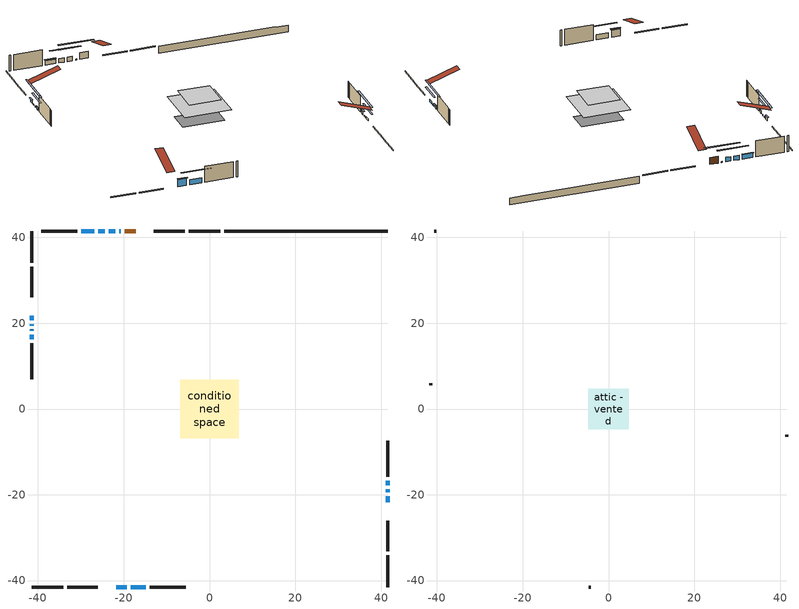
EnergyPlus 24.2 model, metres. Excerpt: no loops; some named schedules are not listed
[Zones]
conditioned space
 floor adiabatic (AdiabaticFloorConstruction): -6.88,-6.88 -6.88,6.88 6.88,6.88 6.88,-6.88 z2.97
 floor foundation (Slab1 construction): -6.17,-3.35 -6.17,3.35 6.17,3.35 6.17,-3.35 z-1.68
 wall outside (RimJoist1 construction): 2.48,41.51 -4.89,41.51 / -41.51,-41.51 -34.14,-41.51 / -41.51,41.51 -41.51,34.14 / 41.51,-41.51 41.51,-34.14 z0.53:0.83
 wall outside (RimJoist2 construction): -5.82,41.51 -12.96,41.51 / -33.21,-41.51 -26.07,-41.51 / -41.51,33.21 -41.51,26.07 / 41.51,-33.21 41.51,-26.07 z0.53:0.83
 wall outside (AdiabaticWallConstruction 1): -17.24,41.51 -19.76,41.51 z0.53:2.56
 wall outside (AdiabaticWallConstruction): 41.51,-21.79 41.51,-20.3 z0.53:1.19; -21.79,-41.51 -19.29,-41.51 z0.53:2.73; -41.51,21.79 -41.51,20.73 / -41.51,17.27 -41.51,16.21 / 41.51,-17.77 41.51,-16.71 z0.53:1.46; 41.51,-19.38 41.51,-18.69 / -20.68,41.51 -21.03,41.51 / -41.51,19.81 -41.51,19.46 / -41.51,18.54 -41.51,18.2 z0.53:0.83; -21.96,41.51 -23.48,41.51 / -24.41,41.51 -25.93,41.51 / -26.86,41.51 -29.91,41.51 z0.53:1.87; -18.36,-41.51 -14.82,-41.51 z0.53:2.08
 wall outside (Wall1 construction): -30.84,41.51 -39.24,41.51 / -13.9,-41.51 -5.5,-41.51 / -41.51,15.29 -41.51,6.89 / 41.51,-15.78 41.51,-7.38 z0.53:5.41
 wall foundation (FoundationWall1 construction): 3.41,41.51,-1.68 3.41,41.51,0.53 37.7,41.51,0.53 37.7,41.51,0.4 41.51,41.51,0.4 41.51,41.51,-1.68
 window (WindowConstruction): 41.51,-21.79 41.51,-20.3 z0.53:1.19
 window (WindowConstruction 7): -21.79,-41.51 -19.29,-41.51 z0.53:2.73
 window (WindowConstruction 8): -41.51,21.79 -41.51,20.74 z0.53:1.46
 window (WindowConstruction 9): 41.51,-19.37 41.51,-18.69 z0.53:0.83
 window (WindowConstruction 10): -20.69,41.51 -21.03,41.51 z0.53:0.83
 window (WindowConstruction 11): -41.51,19.81 -41.51,19.47 z0.53:0.83
 window (WindowConstruction 12): -41.51,18.54 -41.51,18.2 z0.53:0.83
 window (WindowConstruction 1): -21.96,41.51 -23.48,41.51 z0.53:1.87
 window (WindowConstruction 2): -24.41,41.51 -25.93,41.51 z0.53:1.87
 window (WindowConstruction 3): -18.36,-41.51 -14.82,-41.51 z0.53:2.08
 window (WindowConstruction 4): -41.51,17.27 -41.51,16.22 z0.53:1.46
 window (WindowConstruction 5): 41.51,-17.77 41.51,-16.71 z0.53:1.46
 window (WindowConstruction 6): -26.86,41.51 -29.91,41.51 z0.53:1.87
 door (Door): -17.24,41.51 -19.76,41.51 z0.53:2.56
 ceiling adiabatic (AdiabaticFloorConstruction): 6.88,-6.88 6.88,6.88 -6.88,6.88 -6.88,-6.88 z2.97
attic - vented
 floor to conditioned space (Floor1 construction Reversed): -4.71,-4.71 -4.71,4.71 4.71,4.71 4.71,-4.71 z5.41
 wall outside (Wall3 construction): -40.17,41.51 -40.58,41.51 / -4.57,-41.51 -4.15,-41.51 / -41.51,5.96 -41.51,5.54 / 41.51,-6.46 41.51,-6.04 z0.53:5.41
 roof outside (Roof1 construction): -16.31,41.51,5.41 -16.31,32.34,8.46 -13.89,32.34,8.46 -13.89,41.51,5.41; -22.72,-41.51,5.41 -22.72,-32.34,8.46 -25.14,-32.34,8.46 -25.14,-41.51,5.41; -41.51,22.72,5.41 -32.34,22.72,8.46 -32.34,25.14,8.46 -41.51,25.14,5.41; 41.51,-22.72,5.41 32.34,-22.72,8.46 32.34,-25.14,8.46 41.51,-25.14,5.41
shading: 41.51,-17.66 41.51,-24.43 41.92,-24.43 41.92,-17.66 z3.82; -19.09,-41.51 -21.99,-41.51 -21.99,-41.92 -19.09,-41.92 z2.93; -41.51,20.54 -41.51,21.99 -41.92,21.99 -41.92,20.54 z1.66; 41.51,-13.61 41.51,-24.45 41.92,-24.45 41.92,-13.61 z5.91; -26.11,41.51 -15.61,41.51 -15.61,41.92 -26.11,41.92 z5.91; -41.51,14.39 -41.51,24.89 -41.92,24.89 -41.92,14.39 z5.91; -41.51,13.12 -41.51,23.62 -41.92,23.62 -41.92,13.12 z5.91; -26.12,41.51 -19.32,41.51 -19.32,41.92 -26.12,41.92 z4.51; -28.57,41.51 -21.77,41.51 -21.77,41.92 -28.57,41.92 z4.51; -12.18,-41.51 -21,-41.51 -21,-41.92 -12.18,-41.92 z4.72; -41.51,13.58 -41.51,19.91 -41.92,19.91 -41.92,13.58 z4.1; 41.51,-16.51 41.51,-17.97 41.92,-17.97 41.92,-16.51 z1.66; -30.11,41.51 -26.66,41.51 -26.66,41.92 -30.11,41.92 z2.07
[Building]
Building 1: Terrain=Suburbs
[Site:Location]
Winnipeg Intl AP_MB: Latitude {deg}=49.91; Longitude {deg}=-97.24; Time Zone {hr}=-6; Elevation {m}=239; Keep Site Location Information=Yes
[Site:GroundTemperature:Shallow]
-2.46526, -5.11642, -5.32873, -4.07063, 0.979979, 6.00706, 10.3653, 13.1261, 13.3606, 11.1152, 6.8681, 1.99523
[Site:WaterMainsTemperature]
Calculation Method=Schedule; Temperature Schedule=mains temperature schedule
[Material] Roughness=Rough; Thermal Absorptance=0.9
Name | Thickness {m} | Conductivity {W/m-K} | Density {kg/m3} | Specific Heat {J/kg-K} | Solar Absorptance | Visible Absorptance
asphalt or fiberglass shingles | 0.00635 | 0.162714 | 1121.4 | 1465.45 | 0.84 | 0.84
ceiling loosefill ins | 0.254 | 0.0480833 | 16.02 | 1046.75 | 0.7 | 0.7
ceiling stud and cavity | 0.1397 | 0.075344 | 65.682 | 1177.47 | 0.7 | 0.7
concrete 4.0 in. | 0.1016 | 1.803125 | 2242.8 | 837.4 | 0.7 | 0.7
concrete 8.0 in. | 0.2032 | 1.803125 | 2242.8 | 837.4 | 0.7 | 0.7
door material | 0.04445 | 0.188738 | 512.64 | 1214.23 | 0.7 | 0.7
exterior vertical ins | 0.0457286 | 0.029427 | 32.04 | 1214.23 | 0.7 | 0.7
floor covering | 0.0127 | 0.0433444 | 54.468 | 1339.84 | 0.6 | 0.6
floor rigid ins; wall rigid ins | 0.512978 | 0.029427 | 32.04 | 1214.23 | 0.7 | 0.7
floor stud and cavity | 0.1397 | 1.75129 | 37.0049 | 1207.88 | 0.7 | 0.7
furniture material conditioned space 1 | 0.1524 | 0.115458 | 640.8 | 1214.23 | 0.6 | 0.6
gypsum board | 0.0127 | 0.160291 | 801 | 837.4 | 0.6 | 0.6
gypsum board 1 | 0.0127 | 0.160291 | 801 | 837.4 | 0.7 | 0.7
osb sheathing 0.5 in. | 0.0127 | 0.115458 | 512.64 | 1214.23 | 0.7 | 0.7
osb sheathing 0.75 in. | 0.01905 | 0.115458 | 512.64 | 1214.23 | 0.7 | 0.7
osb sheathing 2.0 in. | 0.0508 | 0.115458 | 512.64 | 1214.23 | 0.7 | 0.7
rim joist stud and cavity | 0.0508 | 0.0451784 | 125.044 | 1163.47 | 0.6 | 0.6
rim joist stud and cavity 1 | 0.0508 | 0.029095 | 125.044 | 1163.47 | 0.6 | 0.6
wall stud and cavity | 0.1397 | 0.073803 | 139.0536 | 1170.24 | 0.7 | 0.7
wall stud and cavity 1 | 0.0889 | 6.9971 | 50.32683 | 1063.81 | 0.6 | 0.6
wall stud and cavity 2 | 0.0889 | 0.380278 | 52.3479 | 1209.89 | 0.7 | 0.7
wall stud and cavity 3 | 0.0889 | 0.391764 | 83.0341 | 1211.67 | 0.7 | 0.7
wood siding | 0.0254 | 0.102417 | 544.68 | 1172.36 | 0.4 | 0.4
wood siding 1 | 0.00254 | 0.102417 | 544.68 | 1172.36 | 0.4 | 0.4
wood siding 2; wood siding 3; wood siding 4 | 0.0254 | 0.102417 | 544.68 | 1172.36 | 0.7 | 0.7
[WindowMaterial:SimpleGlazingSystem]
Name | U-Factor {W/m2-K} | Solar Heat Gain Coefficient
WindowMaterial | 2.98322 | 0.6
WindowMaterial 1 | 3.54875 | 0.71
WindowMaterial 2 | 6.55298 | 0.8
WindowMaterial 3 | 2.89408 | 0.69
WindowMaterial 4 | 2.94177 | 0.64
WindowMaterial 5 | 2.8708 | 0.71
WindowMaterial 6 | 7.32576 | 0.6
WindowMaterial 7 | 3.07009 | 0.43
[Construction]
AdiabaticFloorConstruction: floor stud and cavity, floor rigid ins, osb sheathing 0.75 in., floor covering
AdiabaticWallConstruction: wood siding 3, wall rigid ins, wall stud and cavity 2, gypsum board
AdiabaticWallConstruction 1: wood siding 4, wall rigid ins, wall stud and cavity 2, gypsum board
Door: door material
Floor1 construction Reversed: gypsum board, ceiling stud and cavity, ceiling loosefill ins
FoundationWall1 construction: concrete 8.0 in., gypsum board 1
furniture construction conditioned space 1: furniture material conditioned space 1
PartitionWallConstruction: gypsum board, wall stud and cavity 3, gypsum board
RimJoist1 construction: wood siding 2, osb sheathing 2.0 in., rim joist stud and cavity
RimJoist2 construction: wood siding 2, osb sheathing 2.0 in., rim joist stud and cavity 1
Roof1 construction: asphalt or fiberglass shingles
Slab1 construction: concrete 4.0 in.
Wall1 construction: wood siding, osb sheathing 0.5 in., wall stud and cavity, gypsum board
Wall3 construction: wood siding 1, wall stud and cavity 1
WindowConstruction: WindowMaterial
WindowConstruction 1: WindowMaterial 1
WindowConstruction 10; WindowConstruction 11; WindowConstruction 9: WindowMaterial 6
WindowConstruction 12: WindowMaterial 7
WindowConstruction 2; WindowConstruction 6: WindowMaterial 2
WindowConstruction 3: WindowMaterial 3
WindowConstruction 4; WindowConstruction 5; WindowConstruction 8: WindowMaterial 4
WindowConstruction 7: WindowMaterial 5
[Zone] Multiplier=1; Part of Total Floor Area=Yes
Name | Volume {m3}
attic - vented | 44.0136
conditioned space | 679.6
[Space]
Name | Zone | Volume {m3}
attic - vented 1 | attic - vented | 44.0136
conditioned space 1 | conditioned space | 679.6
[ZoneInfiltration:EffectiveLeakageArea]
infil attic - vented 1: Zone or Space=attic - vented 1; Schedule=Always On Discrete; Effective Air Leakage Area {cm2}=2956; Stack Coefficient=0.00055173; Wind Coefficient=1.58702e-05
[ZoneMixing]
whole house fan mix: Zone or Space=attic - vented; Schedule=Always On Continuous; Design Flow Rate Calculation Method=Flow/Zone; Design Flow Rate {m3/s}=0; Source Zone or Space=conditioned space
[SurfaceProperty:ExposedFoundationPerimeter]
Slab1: Exposed Perimeter Calculation Method=TotalExposedPerimeter; Total Exposed Perimeter {m}=38.101
[InternalMass] Zone or ZoneList=conditioned space; Space or SpaceList=conditioned space 1
Name | Construction | Surface Area {m2}
furniture mass conditioned space 1 | furniture construction conditioned space 1 | 108.76
partition wall mass | PartitionWallConstruction | 271.9
[Lights]
interior lighting: Zone or ZoneList or Space or SpaceList=conditioned space 1; Schedule=interior lighting schedule; Design Level Calculation Method=LightingLevel; Lighting Level {W}=343.2; Return Air Fraction=0; Fraction Radiant=0.6; Fraction Visible=0.2; Fraction Replaceable=1
[People]
occupants: Zone or ZoneList or Space or SpaceList=conditioned space 1; Number of People Schedule=occupants schedule; Number of People Calculation Method=People; Number of People=3; Fraction Radiant=0.314171; Sensible Heat Fraction=0.56303; Activity Level Schedule=occupants activity schedule; Carbon Dioxide Generation Rate {m3/s-W}=0; Enable ASHRAE 55 Comfort Warnings=No; Mean Radiant Temperature Calculation Type=EnclosureAveraged
[ElectricEquipment] Zone or ZoneList or Space or SpaceList=conditioned space 1; Design Level Calculation Method=EquipmentLevel
Name | Schedule | Design Level {W} | Fraction Latent | Fraction Radiant | Fraction Lost
clothes dryer | clothes dryer schedule | 140.772 | 0.015 | 0.081 | 0.85
clothes washer | clothes washer schedule | 32.1985 | 0.03 | 0.162 | 0.7
cooking range | cooking range schedule | 215.147 | 0.08 | 0.432 | 0.2
dishwasher | dishwasher schedule | 66.8632 | 0.3 | 0.18 | 0.4
fridge | fridge schedule | 72.9452 | 0 | 0.6 | 0
mech vent house fan | mech vent house fan schedule | 11.8 | 0 | 0 | 1
mech vent house fan cfis | mech vent house fan cfis schedule | 0 | 0 | 0 | 0
misc plug loads | misc plug loads schedule | 494.7 | 0.045 | 0.513 | 0.1
whole house fan | Always On Discrete | 0 | 0 | 0 | 1
[OtherEquipment] Zone or ZoneList or Space or SpaceList=conditioned space 1; Design Level Calculation Method=EquipmentLevel
Name | Fuel Type | Schedule | Design Level {W} | Fraction Latent | Fraction Radiant | Fraction Lost
clothes dryer 1 | Electricity | clothes dryer schedule | 0 | 0.015 | 0.081 | 0.85
cooking range 1 | Electricity | cooking range schedule | 0 | 0.08 | 0.432 | 0.2
general water use latent | None | general water use schedule | 62.594 | 1 | 0 | 0
general water use sensible | None | general water use schedule | -61.6891 | 0 | 0.6 | 0
mech vent house fan latent load | None | Always On Discrete | 0 | 1 | 0 | 0
mech vent house fan sensible load | None | Always On Discrete | 0 | 0 | 0 | 0
water heater energy adjustment1 | NaturalGas | Always On Discrete | 0.01 | 0 | 0 | 1
[ZoneInfiltration:DesignFlowRate] Zone or ZoneList or Space or SpaceList=conditioned space 1; Schedule=Always On Discrete; Design Flow Rate Calculation Method=Flow/Zone; Design Flow Rate {m3/s}=0
infil flow; natural vent flow; whole house fan flow
[AvailabilityManager:Scheduled]
furnace airloop Availability Manager: Schedule=Always On Discrete
[Foundation:Kiva]
Foundation Kiva 1: Initial Indoor Air Temperature {C}=21; Wall Height Above Grade {m}=0.530017; Wall Depth Below Slab {m}=0.2032; Custom Block Material Name 1=exterior vertical ins; Custom Block Depth 1 {m}=2.21001; Custom Block X Position 1 {m}=0.2159; Custom Block Z Position 1 {m}=0
[Foundation:Kiva:Settings]
Soil Conductivity {W/m-K}=0.849921; Soil Density {kg/m3}=1842.3; Soil Specific Heat {J/kg-K}=418.7; Ground Solar Absorptivity=0.9; Ground Thermal Absorptivity=0.9; Ground Surface Roughness {m}=0.03; Far-Field Width {m}=40; Deep-Ground Boundary Condition=ZeroFlux; Deep-Ground Depth {m}=40; Minimum Cell Dimension {m}=0.2; Maximum Cell Growth Coefficient=3; Simulation Timestep=Timestep
[Exterior:Lights]
exterior lighting: Schedule=exterior lighting schedule; Design Level {W}=75.6
[EnergyManagementSystem:GlobalVariable]
furnace_airloop_Fan_RTF
infil_program_Qfan
infil_program_Qinf
natural_vent_program_Qnv
natural_vent_program_Qwhf
[EnergyManagementSystem:Sensor]
Name | Output:Variable or Output:Meter Index Key | Output:Variable or Output:Meter
airflow_gain | infil flow | Infiltration Sensible Heat Gain Energy
airflow_gain_1 | natural vent flow | Infiltration Sensible Heat Gain Energy
airflow_gain_2 | whole house fan flow | Infiltration Sensible Heat Gain Energy
airflow_loss | infil flow | Infiltration Sensible Heat Loss Energy
airflow_loss_1 | natural vent flow | Infiltration Sensible Heat Loss Energy
airflow_loss_2 | whole house fan flow | Infiltration Sensible Heat Loss Energy
clg_load_cond |  | Cooling:EnergyTransfer:Zone:CONDITIONED SPACE
clg_sp_s; clg_sp_s_1 | cooling setpoint | Schedule Value
clothes_dryer_exhaust_0_sch_s | clothes dryer exhaust 0 schedule | Schedule Value
cool_season | cooling season schedule | Schedule Value
htg_load_cond |  | Heating:EnergyTransfer:Zone:CONDITIONED SPACE
htg_sp_s; htg_sp_s_1 | heating setpoint | Schedule Value
ig_ee_conv | clothes dryer | Electric Equipment Convective Heating Energy
ig_ee_conv_2 | cooking range | Electric Equipment Convective Heating Energy
ig_ee_conv_4 | fridge | Electric Equipment Convective Heating Energy
ig_ee_conv_5 | misc plug loads | Electric Equipment Convective Heating Energy
ig_ee_conv_6 | whole house fan | Electric Equipment Convective Heating Energy
ig_ee_rad | clothes dryer | Electric Equipment Radiant Heating Energy
ig_ee_rad_2 | cooking range | Electric Equipment Radiant Heating Energy
ig_ee_rad_4 | fridge | Electric Equipment Radiant Heating Energy
ig_ee_rad_5 | misc plug loads | Electric Equipment Radiant Heating Energy
ig_ee_rad_6 | whole house fan | Electric Equipment Radiant Heating Energy
ig_lgt_conv | interior lighting | Lights Convective Heating Energy
ig_lgt_rad | interior lighting | Lights Radiant Heating Energy
ig_lgt_vis | interior lighting | Lights Visible Radiation Heating Energy
ig_oe_conv | clothes dryer 1 | Other Equipment Convective Heating Energy
ig_oe_conv_1 | cooking range 1 | Other Equipment Convective Heating Energy
ig_oe_conv_2 | general water use latent | Other Equipment Convective Heating Energy
ig_oe_conv_3 | general water use sensible | Other Equipment Convective Heating Energy
ig_oe_conv_4 | water heater energy adjustment1 | Other Equipment Convective Heating Energy
ig_oe_rad | clothes dryer 1 | Other Equipment Radiant Heating Energy
ig_oe_rad_1 | cooking range 1 | Other Equipment Radiant Heating Energy
ig_oe_rad_2 | general water use latent | Other Equipment Radiant Heating Energy
ig_oe_rad_3 | general water use sensible | Other Equipment Radiant Heating Energy
ig_oe_rad_4 | water heater energy adjustment1 | Other Equipment Radiant Heating Energy
ig_ppl_conv | occupants | People Convective Heating Energy
ig_ppl_rad | occupants | People Radiant Heating Energy
im_conv | furniture mass conditioned space 1 | Surface Inside Face Convection Heat Gain Energy
im_conv_1 | partition wall mass | Surface Inside Face Convection Heat Gain Energy
im_ig | furniture mass conditioned space 1 | Surface Inside Face Internal Gains Radiation Heat Gain Energy
im_ig_1 | partition wall mass | Surface Inside Face Internal Gains Radiation Heat Gain Energy
im_lgt | furniture mass conditioned space 1 | Surface Inside Face Lights Radiation Heat Gain Energy
im_lgt_1 | partition wall mass | Surface Inside Face Lights Radiation Heat Gain Energy
im_sol | furniture mass conditioned space 1 | Surface Inside Face Solar Radiation Heat Gain Energy
im_sol_1 | partition wall mass | Surface Inside Face Solar Radiation Heat Gain Energy
im_surf | furniture mass conditioned space 1 | Surface Inside Face Net Surface Thermal Radiation Heat Gain Energy
im_surf_1 | partition wall mass | Surface Inside Face Net Surface Thermal Radiation Heat Gain Energy
mv_conv | mech vent house fan | Electric Equipment Convective Heating Energy
mv_conv_1 | mech vent house fan cfis | Electric Equipment Convective Heating Energy
mv_conv_2 | mech vent house fan latent load | Other Equipment Convective Heating Energy
mv_conv_3 | mech vent house fan sensible load | Other Equipment Convective Heating Energy
mv_rad | mech vent house fan | Electric Equipment Radiant Heating Energy
mv_rad_1 | mech vent house fan cfis | Electric Equipment Radiant Heating Energy
mv_rad_2 | mech vent house fan latent load | Other Equipment Radiant Heating Energy
mv_rad_3 | mech vent house fan sensible load | Other Equipment Radiant Heating Energy
natural_vent_s | natural vent schedule | Schedule Value
out_pb_s |  | Site Outdoor Air Barometric Pressure
out_wt_s |  | Site Outdoor Air Humidity Ratio
site_vw_s |  | Site Wind Speed
ss_back_out | Window1 | Surface Window Shortwave from Zone Back Out Window Heat Transfer Rate
ss_back_out_1 | Window11 | Surface Window Shortwave from Zone Back Out Window Heat Transfer Rate
ss_back_out_10 | Window7 | Surface Window Shortwave from Zone Back Out Window Heat Transfer Rate
ss_back_out_11 | Window8 | Surface Window Shortwave from Zone Back Out Window Heat Transfer Rate
ss_back_out_12 | Window9 | Surface Window Shortwave from Zone Back Out Window Heat Transfer Rate
ss_back_out_2 | Window12 | Surface Window Shortwave from Zone Back Out Window Heat Transfer Rate
ss_back_out_3 | Window13 | Surface Window Shortwave from Zone Back Out Window Heat Transfer Rate
ss_back_out_4 | Window15 | Surface Window Shortwave from Zone Back Out Window Heat Transfer Rate
ss_back_out_5 | Window16 | Surface Window Shortwave from Zone Back Out Window Heat Transfer Rate
ss_back_out_6 | Window17 | Surface Window Shortwave from Zone Back Out Window Heat Transfer Rate
ss_back_out_7 | Window3 | Surface Window Shortwave from Zone Back Out Window Heat Transfer Rate
ss_back_out_8 | Window4 | Surface Window Shortwave from Zone Back Out Window Heat Transfer Rate
ss_back_out_9 | Window5 | Surface Window Shortwave from Zone Back Out Window Heat Transfer Rate
ss_conv | Door1 | Surface Inside Face Convection Heat Gain Energy
ss_conv_1 | Window1 | Surface Inside Face Convection Heat Gain Energy
ss_conv_10 | Window5 | Surface Inside Face Convection Heat Gain Energy
ss_conv_11 | Window7 | Surface Inside Face Convection Heat Gain Energy
ss_conv_12 | Window8 | Surface Inside Face Convection Heat Gain Energy
ss_conv_13 | Window9 | Surface Inside Face Convection Heat Gain Energy
ss_conv_2 | Window11 | Surface Inside Face Convection Heat Gain Energy
ss_conv_3 | Window12 | Surface Inside Face Convection Heat Gain Energy
ss_conv_4 | Window13 | Surface Inside Face Convection Heat Gain Energy
ss_conv_5 | Window15 | Surface Inside Face Convection Heat Gain Energy
ss_conv_6 | Window16 | Surface Inside Face Convection Heat Gain Energy
ss_conv_7 | Window17 | Surface Inside Face Convection Heat Gain Energy
ss_conv_8 | Window3 | Surface Inside Face Convection Heat Gain Energy
ss_conv_9 | Window4 | Surface Inside Face Convection Heat Gain Energy
ss_ig | Door1 | Surface Inside Face Internal Gains Radiation Heat Gain Energy
ss_ig_1 | Window1 | Surface Inside Face Internal Gains Radiation Heat Gain Energy
ss_ig_10 | Window5 | Surface Inside Face Internal Gains Radiation Heat Gain Energy
ss_ig_11 | Window7 | Surface Inside Face Internal Gains Radiation Heat Gain Energy
ss_ig_12 | Window8 | Surface Inside Face Internal Gains Radiation Heat Gain Energy
ss_ig_13 | Window9 | Surface Inside Face Internal Gains Radiation Heat Gain Energy
ss_ig_2 | Window11 | Surface Inside Face Internal Gains Radiation Heat Gain Energy
ss_ig_3 | Window12 | Surface Inside Face Internal Gains Radiation Heat Gain Energy
ss_ig_4 | Window13 | Surface Inside Face Internal Gains Radiation Heat Gain Energy
ss_ig_5 | Window15 | Surface Inside Face Internal Gains Radiation Heat Gain Energy
ss_ig_6 | Window16 | Surface Inside Face Internal Gains Radiation Heat Gain Energy
ss_ig_7 | Window17 | Surface Inside Face Internal Gains Radiation Heat Gain Energy
ss_ig_8 | Window3 | Surface Inside Face Internal Gains Radiation Heat Gain Energy
ss_ig_9 | Window4 | Surface Inside Face Internal Gains Radiation Heat Gain Energy
ss_lgt | Door1 | Surface Inside Face Lights Radiation Heat Gain Energy
ss_sol | Door1 | Surface Inside Face Solar Radiation Heat Gain Energy
ss_surf | Door1 | Surface Inside Face Net Surface Thermal Radiation Heat Gain Energy
ss_surf_1 | Window1 | Surface Inside Face Net Surface Thermal Radiation Heat Gain Energy
ss_surf_10 | Window5 | Surface Inside Face Net Surface Thermal Radiation Heat Gain Energy
ss_surf_11 | Window7 | Surface Inside Face Net Surface Thermal Radiation Heat Gain Energy
ss_surf_12 | Window8 | Surface Inside Face Net Surface Thermal Radiation Heat Gain Energy
ss_surf_13 | Window9 | Surface Inside Face Net Surface Thermal Radiation Heat Gain Energy
ss_surf_2 | Window11 | Surface Inside Face Net Surface Thermal Radiation Heat Gain Energy
ss_surf_3 | Window12 | Surface Inside Face Net Surface Thermal Radiation Heat Gain Energy
ss_surf_4 | Window13 | Surface Inside Face Net Surface Thermal Radiation Heat Gain Energy
ss_surf_5 | Window15 | Surface Inside Face Net Surface Thermal Radiation Heat Gain Energy
ss_surf_6 | Window16 | Surface Inside Face Net Surface Thermal Radiation Heat Gain Energy
ss_surf_7 | Window17 | Surface Inside Face Net Surface Thermal Radiation Heat Gain Energy
ss_surf_8 | Window3 | Surface Inside Face Net Surface Thermal Radiation Heat Gain Energy
ss_surf_9 | Window4 | Surface Inside Face Net Surface Thermal Radiation Heat Gain Energy
ss_trans_in | Window1 | Surface Window Transmitted Solar Radiation Rate
ss_trans_in_1 | Window11 | Surface Window Transmitted Solar Radiation Rate
ss_trans_in_10 | Window7 | Surface Window Transmitted Solar Radiation Rate
ss_trans_in_11 | Window8 | Surface Window Transmitted Solar Radiation Rate
ss_trans_in_12 | Window9 | Surface Window Transmitted Solar Radiation Rate
ss_trans_in_2 | Window12 | Surface Window Transmitted Solar Radiation Rate
ss_trans_in_3 | Window13 | Surface Window Transmitted Solar Radiation Rate
ss_trans_in_4 | Window15 | Surface Window Transmitted Solar Radiation Rate
ss_trans_in_5 | Window16 | Surface Window Transmitted Solar Radiation Rate
ss_trans_in_6 | Window17 | Surface Window Transmitted Solar Radiation Rate
ss_trans_in_7 | Window3 | Surface Window Transmitted Solar Radiation Rate
ss_trans_in_8 | Window4 | Surface Window Transmitted Solar Radiation Rate
ss_trans_in_9 | Window5 | Surface Window Transmitted Solar Radiation Rate
ss_trans_out | Window1 | Surface Inside Face Initial Transmitted Diffuse Transmitted Out Window Solar Radiation Rate
ss_trans_out_1 | Window11 | Surface Inside Face Initial Transmitted Diffuse Transmitted Out Window Solar Radiation Rate
ss_trans_out_10 | Window7 | Surface Inside Face Initial Transmitted Diffuse Transmitted Out Window Solar Radiation Rate
ss_trans_out_11 | Window8 | Surface Inside Face Initial Transmitted Diffuse Transmitted Out Window Solar Radiation Rate
ss_trans_out_12 | Window9 | Surface Inside Face Initial Transmitted Diffuse Transmitted Out Window Solar Radiation Rate
ss_trans_out_2 | Window12 | Surface Inside Face Initial Transmitted Diffuse Transmitted Out Window Solar Radiation Rate
ss_trans_out_3 | Window13 | Surface Inside Face Initial Transmitted Diffuse Transmitted Out Window Solar Radiation Rate
ss_trans_out_4 | Window15 | Surface Inside Face Initial Transmitted Diffuse Transmitted Out Window Solar Radiation Rate
ss_trans_out_5 | Window16 | Surface Inside Face Initial Transmitted Diffuse Transmitted Out Window Solar Radiation Rate
ss_trans_out_6 | Window17 | Surface Inside Face Initial Transmitted Diffuse Transmitted Out Window Solar Radiation Rate
ss_trans_out_7 | Window3 | Surface Inside Face Initial Transmitted Diffuse Transmitted Out Window Solar Radiation Rate
ss_trans_out_8 | Window4 | Surface Inside Face Initial Transmitted Diffuse Transmitted Out Window Solar Radiation Rate
ss_trans_out_9 | Window5 | Surface Inside Face Initial Transmitted Diffuse Transmitted Out Window Solar Radiation Rate
s_conv | Floor1 | Surface Inside Face Convection Heat Gain Energy
s_conv_1 | FoundationWall1 | Surface Inside Face Convection Heat Gain Energy
s_conv_10 | RimJoist2:270 | Surface Inside Face Convection Heat Gain Energy
s_conv_11 | RimJoist2:90 | Surface Inside Face Convection Heat Gain Energy
s_conv_12 | Slab1 | Surface Inside Face Convection Heat Gain Energy
s_conv_13 | Wall1:0 | Surface Inside Face Convection Heat Gain Energy
s_conv_14 | Wall1:180 | Surface Inside Face Convection Heat Gain Energy
s_conv_15 | Wall1:270 | Surface Inside Face Convection Heat Gain Energy
